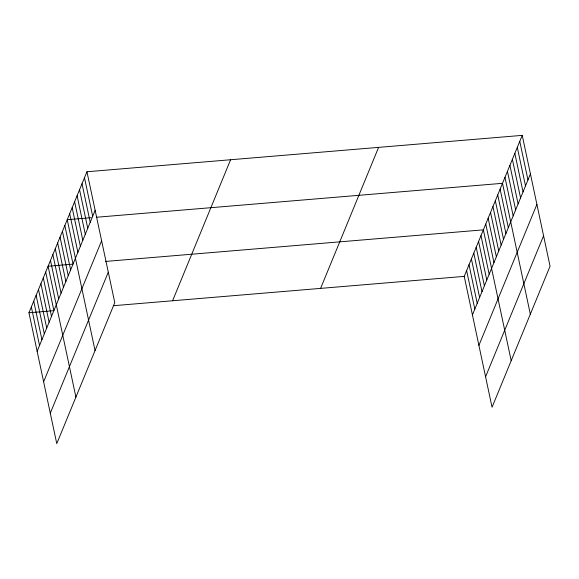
<?xml version="1.0" encoding="UTF-8"?>
<svg xmlns="http://www.w3.org/2000/svg" width="579" height="579" viewBox="0 0 579 579"><rect width="100%" height="100%" fill="white"/><g stroke="black" fill="none" stroke-linecap="round" stroke-linejoin="round"><path stroke-width="0.87" d="M86.951 171.753L114.765 302.622L56.764 443.637L28.95 312.769L86.951 171.753L522.236 135.363L550.05 266.231L492.049 407.247L464.235 276.378L522.236 135.363M37.143 351.323L95.144 210.315M43.62 381.785L101.622 240.77M50.293 413.174L108.295 272.159M172.593 300.762L230.594 159.746M320.592 288.385L378.594 147.377M472.428 314.94L530.429 173.924M478.905 345.395L536.907 204.387M485.571 376.784L543.572 235.769M91.171 217.697L67.229 219.702L95.05 350.563M96.302 217.27L502.514 183.311L530.328 314.173M72.028 264.234L48.093 266.231L75.907 397.1M105.378 261.447L483.371 229.849L511.192 360.71M28.95 312.769L52.892 310.771M113.6 305.69L464.235 276.378M519.768 141.356L527.961 179.917M517.3 147.348L525.5 185.91M514.84 153.348L523.032 191.902M512.372 159.341L520.572 197.895M509.911 165.333L518.104 203.888M507.443 171.326L515.636 209.88M504.975 177.319L513.175 215.873M500.118 189.13L508.319 227.685M497.73 194.942L505.923 233.503M495.334 200.761L503.527 239.315M492.946 206.58L501.139 245.134M490.551 212.392L498.743 250.953M488.155 218.211L496.355 256.772M485.767 224.03L493.959 262.584M480.983 235.66L489.175 274.222M478.587 241.479L486.78 280.033M476.191 247.298L484.391 285.852M473.803 253.11L481.996 291.671M471.407 258.929L479.607 297.483M469.019 264.748L477.212 303.302M466.623 270.567L474.823 309.121M84.483 177.746L92.683 216.307M82.023 183.738L90.215 222.3M79.555 189.731L87.755 228.292M77.094 195.724L85.287 234.285M74.626 201.724L82.819 240.278M72.158 207.716L80.358 246.27M69.697 213.709L77.89 252.263M64.841 225.513L73.034 264.075M62.445 231.332L70.638 269.894M60.057 237.151L68.25 275.705M57.661 242.97L65.854 281.524M55.266 248.782L63.466 287.343M52.877 254.601L61.07 293.155M50.482 260.42L58.682 298.974M45.698 272.05L53.89 310.605M43.302 277.869L51.502 316.423M40.914 283.688L49.106 322.242M38.518 289.5L46.718 328.061M36.13 295.319L44.322 333.873M33.734 301.138L41.934 339.692M31.346 306.95L39.538 345.511"/></g></svg>
